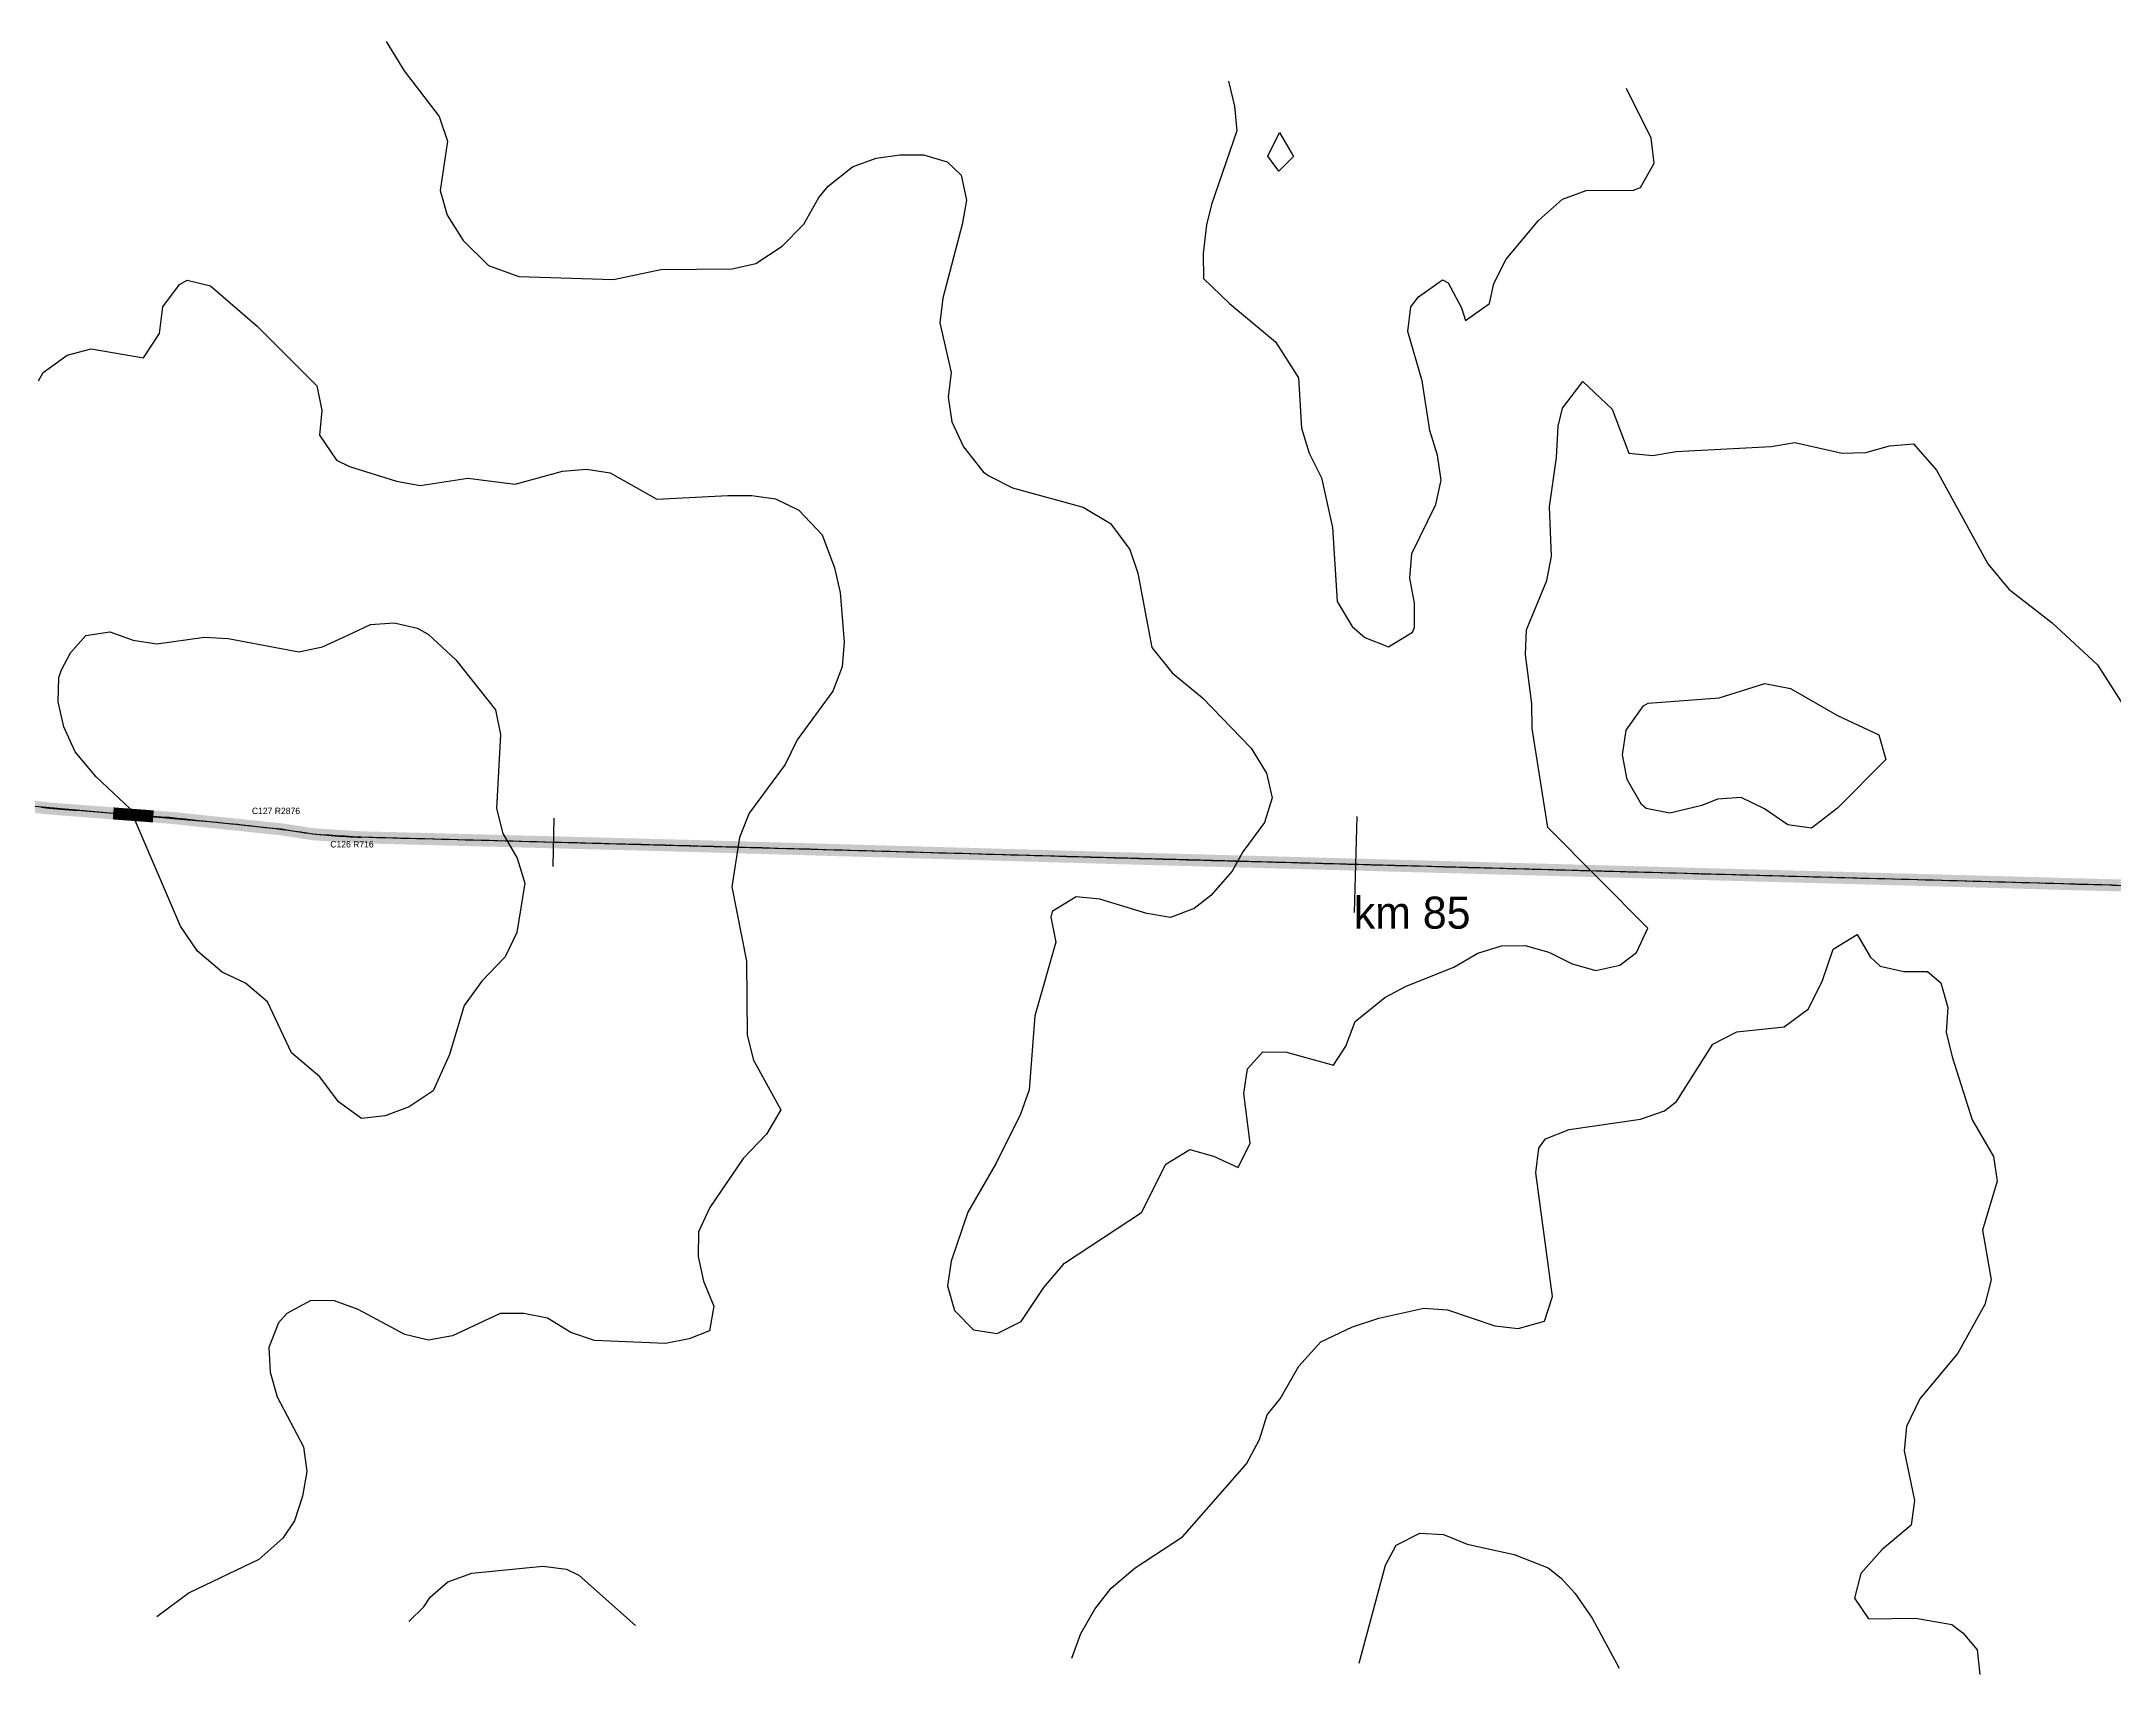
# Model space of a CAD drawing. Header units: metres. Extents: x 697254 to 930473, y 8023396 to 8227001.
# Drawn here: x 864744 to 867330, y 8069540 to 8071577 of the extents above; entities that cross this region are included whole.
import ezdxf

# ---------------------------------------------------------------- set-up
doc = ezdxf.new("R2010")
doc.units = ezdxf.units.M
for name, color, linetype in [('ALIGNMENT_FITTED', 4, 'Continuous'), ('CENTRELINE', 7, 'Continuous'), ('CHAINAGE', 7, 'Continuous'), ('CONTOUR_10M', 33, 'Continuous'), ('CONTOUR_INDEX_50M', 34, 'Continuous'), ('CURVE_LABELS', 4, 'Continuous'), ('GRADE_0-4', 3, 'Continuous'), ('GRADE_4-6', 2, 'Continuous'), ('GRADE_6-8', 30, 'Continuous')]:
    doc.layers.add(name, color=color, linetype=linetype)

msp = doc.modelspace()

# ---------------------------------------------------------------- linework, layer by layer
at = {"layer": 'ALIGNMENT_FITTED'}
for p, q in [((864941.4, 8070605), (864659.1, 8070630)), ((867327.8, 8070524.8), (865142.9, 8070584.9))]:
    msp.add_line(p, q, dxfattribs=at)
for centre, radius, start, end in [((864687.4, 8067740.4), 2875.9, 82.3954, 84.933), ((865162.6, 8071300.2), 715.6, -97.6046, -91.5776), ((867293.9, 8069295.3), 1229.9, 53.4867, 88.4224)]:
    msp.add_arc(centre, radius, start, end, dxfattribs=at)
at = {"layer": 'CENTRELINE'}
msp.add_polyline3d([(867334.2, 8070524.7, 1256.1), (867324.2, 8070525, 1256.1), (867314.2, 8070525.3, 1256.2), (867304.2, 8070525.5, 1256.1), (867294.2, 8070525.8, 1255.9), (867284.1, 8070526, 1255.6), (867274.1, 8070526.3, 1255.5), (867264.1, 8070526.6, 1255.9), (867254.1, 8070526.9, 1256.3), (867244.1, 8070527.2, 1256.5), (867234.1, 8070527.5, 1256.3), (867224.1, 8070527.7, 1256.1), (867214.1, 8070528, 1256), (867204.1, 8070528.3, 1256), (867194.1, 8070528.6, 1256), (867184.1, 8070528.9, 1256.2), (867174.1, 8070529.1, 1256.6), (867164, 8070529.4, 1257), (867154, 8070529.7, 1257.6), (867144, 8070530, 1258.4), (867134, 8070530.2, 1259.1), (867124, 8070530.5, 1259.8), (867114, 8070530.8, 1260.4), (867104, 8070531.1, 1260.9), (867094, 8070531.3, 1261.1), (867084, 8070531.6, 1260.8), (867074, 8070531.9, 1260.5), (867064, 8070532.2, 1260.4), (867053.9, 8070532.4, 1260.4), (867043.9, 8070532.7, 1260.5), (867033.9, 8070533, 1260.3), (867023.9, 8070533.2, 1259.9), (867013.9, 8070533.5, 1259.5), (867003.9, 8070533.8, 1259.4), (866993.9, 8070534.1, 1259.6), (866983.9, 8070534.3, 1259.8), (866973.9, 8070534.6, 1259.8), (866963.9, 8070534.9, 1259.7), (866953.9, 8070535.1, 1259.7), (866943.8, 8070535.4, 1259.7), (866933.8, 8070535.7, 1259.8), (866923.8, 8070536, 1260), (866913.8, 8070536.2, 1259.6), (866903.8, 8070536.5, 1259.2), (866893.8, 8070536.8, 1258.8), (866883.8, 8070537, 1258.1), (866873.8, 8070537.3, 1257.5), (866863.8, 8070537.6, 1256.8), (866853.8, 8070537.9, 1256.3), (866843.8, 8070538.1, 1255.8), (866833.7, 8070538.4, 1255.3), (866823.7, 8070538.7, 1254.5), (866813.7, 8070538.9, 1253.7), (866803.7, 8070539.2, 1252.8), (866793.7, 8070539.5, 1253.5), (866783.7, 8070539.8, 1254.1), (866773.7, 8070540, 1254.7), (866763.7, 8070540.3, 1254.3), (866753.7, 8070540.6, 1253.9), (866743.7, 8070540.9, 1253.5), (866733.7, 8070541.1, 1253), (866723.7, 8070541.4, 1252.5), (866713.6, 8070541.7, 1252), (866703.6, 8070541.9, 1251.6), (866693.6, 8070542.2, 1251.2), (866683.6, 8070542.5, 1250.8), (866673.6, 8070542.8, 1250), (866663.6, 8070543, 1249.3), (866653.6, 8070543.3, 1248.7), (866643.6, 8070543.6, 1248.9), (866633.6, 8070543.8, 1249.1), (866623.6, 8070544.1, 1248.8), (866613.6, 8070544.4, 1247.5), (866603.5, 8070544.7, 1246.2), (866593.5, 8070544.9, 1245.1), (866583.5, 8070545.2, 1244.7), (866573.5, 8070545.5, 1244.3), (866563.5, 8070545.7, 1243.9), (866553.5, 8070546, 1243.5), (866543.5, 8070546.3, 1243.2), (866533.5, 8070546.6, 1242.9), (866523.5, 8070546.8, 1242.7), (866513.5, 8070547.1, 1242.4), (866503.5, 8070547.4, 1242.3), (866493.4, 8070547.6, 1242.2), (866483.4, 8070547.9, 1242.1), (866473.4, 8070548.2, 1242.2), (866463.4, 8070548.5, 1242.4), (866453.4, 8070548.7, 1242.5), (866443.4, 8070549, 1243), (866433.4, 8070549.3, 1243.7), (866423.4, 8070549.5, 1244.3), (866413.4, 8070549.8, 1244.8), (866403.4, 8070550.1, 1245.2), (866393.4, 8070550.4, 1245.6), (866383.3, 8070550.6, 1246), (866373.3, 8070550.9, 1246.3), (866363.3, 8070551.2, 1246.6), (866353.3, 8070551.4, 1247), (866343.3, 8070551.7, 1247.5), (866333.3, 8070552, 1248), (866323.3, 8070552.3, 1248.4), (866313.3, 8070552.5, 1248.7), (866303.3, 8070552.8, 1249.1), (866293.3, 8070553.1, 1249), (866283.3, 8070553.3, 1248.9), (866273.2, 8070553.6, 1248.8), (866263.2, 8070553.9, 1249.1), (866253.2, 8070554.2, 1249.4), (866243.2, 8070554.4, 1249.8), (866233.2, 8070554.7, 1250.3), (866223.2, 8070555, 1250.8), (866213.2, 8070555.2, 1251.4), (866203.2, 8070555.5, 1251.5), (866193.2, 8070555.8, 1251.7), (866183.2, 8070556.1, 1251.8), (866173.2, 8070556.3, 1252.5), (866163.2, 8070556.6, 1253.1), (866153.1, 8070556.9, 1253.7), (866143.1, 8070557.1, 1253.8), (866133.1, 8070557.4, 1253.8), (866123.1, 8070557.7, 1253.9), (866113.1, 8070558, 1253.7), (866103.1, 8070558.3, 1253.4), (866093.1, 8070558.5, 1253.3), (866083.1, 8070558.8, 1253.3), (866073.1, 8070559.1, 1253.4), (866063.1, 8070559.4, 1253.5), (866053.1, 8070559.7, 1253.5), (866043, 8070560, 1253.5), (866033, 8070560.3, 1253.3), (866023, 8070560.5, 1252.6), (866013, 8070560.8, 1251.9), (866003, 8070561.1, 1251.4), (865993, 8070561.4, 1251.6), (865983, 8070561.7, 1251.7), (865973, 8070562, 1251.7), (865963, 8070562.3, 1251.4), (865953, 8070562.5, 1251.2), (865943, 8070562.8, 1251), (865933, 8070563.1, 1250.9), (865922.9, 8070563.4, 1250.8), (865912.9, 8070563.7, 1250.9), (865902.9, 8070564, 1251.1), (865892.9, 8070564.3, 1251.3), (865882.9, 8070564.5, 1251.5), (865872.9, 8070564.8, 1251.6), (865862.9, 8070565.1, 1251.7), (865852.9, 8070565.4, 1251.9), (865842.9, 8070565.7, 1252.2), (865832.9, 8070566, 1252.5), (865822.9, 8070566.3, 1253.1), (865812.9, 8070566.5, 1253.8), (865802.8, 8070566.8, 1254.5), (865792.8, 8070567.1, 1254.9), (865782.8, 8070567.4, 1255.3), (865772.8, 8070567.7, 1255.6), (865762.8, 8070568, 1255.7), (865752.8, 8070568.3, 1255.7), (865742.8, 8070568.5, 1255.7), (865732.8, 8070568.8, 1255.7), (865722.8, 8070569.1, 1255.8), (865712.8, 8070569.4, 1255.8), (865702.8, 8070569.7, 1256.3), (865692.8, 8070570, 1256.9), (865682.7, 8070570.3, 1257.5), (865672.7, 8070570.5, 1257.6), (865662.7, 8070570.8, 1257.6), (865652.7, 8070571.1, 1257.7), (865642.7, 8070571.4, 1258.4), (865632.7, 8070571.7, 1259.2), (865622.7, 8070572, 1260), (865612.7, 8070572.3, 1260.5), (865602.7, 8070572.5, 1260.9), (865592.7, 8070572.8, 1261.4), (865582.7, 8070573.1, 1260.9), (865572.6, 8070573.4, 1260.4), (865562.6, 8070573.7, 1259.9), (865552.6, 8070574, 1260.1), (865542.6, 8070574.2, 1260.3), (865532.6, 8070574.5, 1260.5), (865522.6, 8070574.8, 1260.8), (865512.6, 8070575, 1261.1), (865502.6, 8070575.3, 1261.3), (865492.6, 8070575.6, 1261.6), (865482.6, 8070575.8, 1261.9), (865472.6, 8070576.1, 1262.3), (865462.6, 8070576.3, 1262.7), (865452.5, 8070576.6, 1263.2), (865442.5, 8070576.9, 1263.6), (865432.5, 8070577.1, 1264.3), (865422.5, 8070577.4, 1264.9), (865412.5, 8070577.6, 1265.5), (865402.5, 8070577.9, 1266.2), (865392.5, 8070578.2, 1266.9), (865382.5, 8070578.4, 1267.5), (865372.5, 8070578.7, 1267.8), (865362.5, 8070579, 1268.1), (865352.5, 8070579.2, 1268.5), (865342.4, 8070579.5, 1268.9), (865332.4, 8070579.7, 1269.4), (865322.4, 8070580, 1269.8), (865312.4, 8070580.3, 1270.2), (865302.4, 8070580.5, 1270.6), (865292.4, 8070580.8, 1271), (865282.4, 8070581, 1271.3), (865272.4, 8070581.3, 1271.7), (865262.4, 8070581.6, 1272.2), (865252.4, 8070581.8, 1272.8), (865242.4, 8070582.1, 1273.4), (865232.3, 8070582.4, 1273.6), (865222.3, 8070582.6, 1273.6), (865212.3, 8070582.9, 1273.5), (865202.3, 8070583.1, 1273.6), (865192.3, 8070583.4, 1273.6), (865182.3, 8070583.7, 1273.7), (865172.3, 8070583.9, 1274), (865162.3, 8070584.2, 1274.4), (865152.3, 8070584.4, 1274.8), (865142.3, 8070584.7, 1275.5), (865132.3, 8070585.3, 1276.2), (865122.3, 8070585.9, 1276.9), (865112.3, 8070586.5, 1277.4), (865102.3, 8070587.2, 1277.9), (865092.3, 8070587.8, 1278.3), (865082.3, 8070588.5, 1278.5), (865072.4, 8070590.1, 1278.7), (865062.5, 8070591.7, 1278.8), (865052.6, 8070593.2, 1279.2), (865042.7, 8070594.7, 1279.5), (865032.8, 8070595.7, 1279.9), (865022.8, 8070596.7, 1279.5), (865012.9, 8070597.8, 1279.1), (865002.9, 8070598.8, 1278.6), (864992.9, 8070599.9, 1278.1), (864983, 8070600.9, 1277.7), (864973, 8070601.9, 1277.2), (864963.1, 8070603, 1277.8), (864953.1, 8070604, 1278.4), (864943.2, 8070605, 1278.9), (864933.2, 8070606.1, 1278.5), (864923.2, 8070607.1, 1278.1), (864913.3, 8070608.2, 1277.7), (864903.3, 8070609.2, 1275.3), (864893.3, 8070609.9, 1273.1), (864883.4, 8070610.7, 1271), (864873.4, 8070611.5, 1270.1), (864863.4, 8070612.2, 1269.1), (864853.4, 8070613, 1268.3), (864843.4, 8070613.7, 1267.9), (864833.4, 8070614.5, 1267.6), (864823.4, 8070615.3, 1267.3), (864813.5, 8070616, 1266.8), (864803.5, 8070616.8, 1266.4), (864793.5, 8070617.6, 1266.1), (864783.5, 8070618.3, 1266), (864773.5, 8070619.1, 1265.9), (864763.5, 8070619.8, 1265.9), (864753.6, 8070620.6, 1266.3), (864743.6, 8070621.7, 1266.6)], dxfattribs=at)
at = {"layer": 'CHAINAGE'}
for p, q in [((865383.3, 8070608.4), (865381.7, 8070548.4)), ((866385, 8070610.6), (866381.7, 8070490.7))]:
    msp.add_line(p, q, dxfattribs=at)
at = {"layer": 'CONTOUR_10M'}
for points, elevation in [([(866224.8, 8071527.7), (866232.2, 8071496.7), (866235.4, 8071465.9), (866203.5, 8071374.1), (866197.6, 8071348.8), (866193.4, 8071312.7), (866193.9, 8071281.9), (866226.3, 8071250.5), (866283.7, 8071202.8), (866312.4, 8071157.6), (866315.9, 8071095), (866325.6, 8071064), (866341.1, 8071033), (866354.8, 8070971.2), (866360.3, 8070878.7), (866379.2, 8070847.6), (866395.2, 8070833.8), (866424.6, 8070822.1), (866454.5, 8070840.5), (866457, 8070846.2), (866457, 8070876.9), (866451, 8070907.8), (866453.7, 8070938.6), (866483.4, 8070999.6), (866490.3, 8071030.3), (866485.6, 8071061.2), (866476.1, 8071092.1), (866466.7, 8071153.9), (866448.8, 8071215.7), (866452.5, 8071246.5), (866462, 8071258.9), (866491.9, 8071280), (866499, 8071276.4), (866515.7, 8071245.3), (866520.6, 8071229.3), (866550.5, 8071250.4), (866556.1, 8071275.4), (866571.3, 8071305.9), (866611.5, 8071354.1), (866641.5, 8071380.8), (866671.3, 8071391.5), (866730.4, 8071391.8), (866738.8, 8071395.2), (866756, 8071425.7), (866752.2, 8071456.6), (866721.5, 8071518.7)], 1240), ([(866274, 8071434.4), (866288.4, 8071463.7), (866306, 8071433.8), (866287.5, 8071415.6), (866274, 8071434.4)], 1240), ([(864740.1, 8071154.1), (864746.1, 8071164.3), (864776, 8071186.1), (864805.7, 8071194), (864871.3, 8071182.6), (864891.2, 8071213), (864895.3, 8071246.3), (864916.2, 8071274.1), (864925.5, 8071279.8), (864954.9, 8071272.7), (865013.1, 8071222.4), (865087.4, 8071147.9), (865093.7, 8071117), (865090.6, 8071086.3), (865111.8, 8071055.1), (865128.2, 8071047.2), (865187, 8071029), (865216.4, 8071023.7), (865275.7, 8071032.8), (865334.7, 8071025.1), (865394.1, 8071041.3), (865423.7, 8071043.9), (865453.2, 8071039.2), (865511.7, 8071006.4), (865600.4, 8071011.2), (865630, 8071011.1), (865659.5, 8071006.8), (865688.8, 8070992.9), (865717.8, 8070961.9), (865733.3, 8070920.8), (865740.2, 8070889.9), (865745.4, 8070828.2), (865742.9, 8070797.5), (865731.2, 8070766.9), (865686.8, 8070706.1), (865671.6, 8070675.6), (865627, 8070614.8), (865614.8, 8070584.3), (865605, 8070522.9), (865623.6, 8070430.2), (865624.2, 8070337.8), (865632.4, 8070306.9), (865666.3, 8070244.7), (865648.6, 8070214.2), (865619.4, 8070184), (865577.9, 8070123.1), (865563.6, 8070092.6), (865563.3, 8070061.8), (865570, 8070030.9), (865582.6, 8069999.9), (865577.3, 8069969.2), (865551.9, 8069958.9), (865522.3, 8069953.1), (865433.7, 8069957.1), (865404.3, 8069966.9), (865375.1, 8069984.8), (865345.6, 8069990.5), (865316.1, 8069990.6), (865256.5, 8069963), (865226.8, 8069957.6), (865197.4, 8069964.5), (865138.8, 8069995.5), (865109.5, 8070006.7), (865079.9, 8070006.8), (865050.1, 8069990.5), (865039.5, 8069978.9), (865027.5, 8069948.3), (865029.1, 8069917.5), (865037.8, 8069886.6), (865070.9, 8069824.4), (865075, 8069793.5), (865069.7, 8069762.8), (865059.7, 8069732.2), (865045.1, 8069710.6), (865015, 8069683.9), (864928, 8069642.2), (864887.9, 8069612.2)], 1260), ([(865131.3, 8070839.3), (865154.2, 8070850.1), (865183.8, 8070852.4), (865213.2, 8070845.7), (865226.9, 8070837.5), (865260.8, 8070806.1), (865310.2, 8070743.7), (865316.5, 8070712.8), (865311.6, 8070620.5), (865319.5, 8070589.6), (865337.2, 8070558.5), (865347, 8070527.5), (865336.8, 8070466.1), (865322.2, 8070435.6), (865293.4, 8070405.3), (865271.3, 8070374.9), (865253.1, 8070313.7), (865232.4, 8070268.3), (865202.5, 8070248.6), (865172.8, 8070237.4), (865143.1, 8070234.1), (865114.4, 8070254.6), (865091.1, 8070285.8), (865055.9, 8070315.7), (865025.9, 8070379.4), (864998.4, 8070402.6), (864969.1, 8070416.5), (864938.3, 8070442.5), (864917.1, 8070473.7), (864854.5, 8070620.3), (864812, 8070660.3), (864785.7, 8070691.5), (864771.6, 8070722.6), (864764.5, 8070753.5), (864765.6, 8070784.2), (864769, 8070793.6), (864780, 8070814.8), (864799.3, 8070836.2), (864829, 8070841), (864858.3, 8070830.7), (864887.8, 8070826.1), (864947.1, 8070834.3), (864976.6, 8070832.6), (865064.9, 8070816.2), (865094.6, 8070822.2), (865131.3, 8070839.3)], 1270), ([(866894.1, 8070776.7), (866926.1, 8070770.1), (866984.6, 8070736.5), (867036.3, 8070712.6), (867044.9, 8070681.6), (866984.9, 8070621.1), (866952.5, 8070596.1), (866923, 8070600.2), (866893.8, 8070620.3), (866864.5, 8070634.2), (866834.9, 8070632.1), (866815.4, 8070624.2), (866775.5, 8070614.6), (866746, 8070620.5), (866740.1, 8070625.5), (866722.5, 8070656.7), (866716.6, 8070687.5), (866720.9, 8070718.3), (866742.9, 8070748.6), (866748.4, 8070752.2), (866837.2, 8070758.8), (866894.1, 8070776.7)], 1260), ([(866029.5, 8069560.8), (866040.5, 8069591.4), (866058.1, 8069621.9), (866078.3, 8069648.1), (866108.3, 8069673.6), (866167.3, 8069712.3), (866247.5, 8069803.2), (866263.6, 8069833.7), (866273, 8069864.3), (866289.4, 8069884.3), (866312.5, 8069925.2), (866340.2, 8069955.5), (866379.7, 8069973.9), (866412.4, 8069984.9), (866468.8, 8069997.4), (866498.3, 8069995.3), (866557.1, 8069975.4), (866586.5, 8069972), (866619, 8069981.2), (866629, 8070011.8), (866608.4, 8070166.1), (866612.1, 8070196.8), (866620.4, 8070208.6), (866650.1, 8070220.2), (866739, 8070233), (866768.8, 8070243.5), (866783.7, 8070255.3), (866829.4, 8070326.6), (866859.2, 8070342.1), (866918.4, 8070348.4), (866948.4, 8070370.8), (866966.1, 8070406), (866979.3, 8070445.2), (867009.2, 8070463.5), (867025.4, 8070435.7), (867038, 8070423.8), (867067.5, 8070417.3), (867097, 8070417.1), (867113.7, 8070403.3), (867122.4, 8070372.3), (867120.5, 8070341.6), (867127.9, 8070310.7), (867152.8, 8070232.1), (867179.4, 8070186.6), (867184, 8070155.7), (867165.6, 8070094.5), (867176.5, 8070032.7), (867168.8, 8070002.1), (867134.7, 8069941.1), (867087.4, 8069884.3), (867070.8, 8069849.9), (867067.9, 8069819.2), (867081, 8069757.4), (867076.8, 8069726.6), (867040.6, 8069696.5), (867013.7, 8069666.2), (867005.8, 8069635.6), (867023.3, 8069609.9), (867082.4, 8069610.7), (867127.4, 8069602.6), (867141.2, 8069592.4), (867158.9, 8069571.2), (867162.3, 8069540.4)], 1260), ([(866387.8, 8069554.4), (866420.7, 8069676.9), (866433.9, 8069701.9), (866463.7, 8069716.6), (866493.2, 8069715.1), (866522.6, 8069702.9), (866581.5, 8069690.2), (866623.7, 8069673.3), (866640, 8069660.7), (866657, 8069641.9), (866678.5, 8069610.7), (866712.3, 8069548.5)], 1270), ([(865202.3, 8069606.5), (865220.8, 8069624.8), (865228.6, 8069636.8), (865251, 8069656), (865280.7, 8069666.7), (865369.5, 8069675.7), (865399, 8069672), (865414.1, 8069664.3), (865484.8, 8069601.4)], 1260)]:
    msp.add_lwpolyline(points, dxfattribs=dict(at, elevation=elevation))
at = {"layer": 'CONTOUR_INDEX_50M', "elevation": 1250}
msp.add_lwpolyline([(865173.7, 8071577.4), (865196.2, 8071540.6), (865240, 8071483.8), (865250.6, 8071452.8), (865241.1, 8071391.4), (865250, 8071360.5), (865270, 8071329.3), (865301.6, 8071298), (865339.3, 8071284.1), (865457.5, 8071280.3), (865516.8, 8071293.1), (865605.5, 8071293.6), (865635.2, 8071300.4), (865668.1, 8071322.2), (865695.2, 8071349.6), (865713.8, 8071382.9), (865725.6, 8071397), (865755.6, 8071421.1), (865785.3, 8071431.7), (865815, 8071436), (865844.5, 8071435.9), (865873.9, 8071427.3), (865891.3, 8071410.5), (865897.9, 8071379.6), (865892.7, 8071348.9), (865868.6, 8071257), (865864.7, 8071226.3), (865878.7, 8071164.5), (865875.3, 8071133.7), (865879.9, 8071102.9), (865894.1, 8071071.8), (865918.8, 8071040.6), (865926, 8071035.5), (865955.3, 8071020.7), (866043.5, 8070996.5), (866077.5, 8070976.2), (866101.7, 8070943.7), (866111.6, 8070914), (866129.4, 8070821.3), (866154.6, 8070790), (866192.3, 8070758.6), (866253.2, 8070695.9), (866272.5, 8070664.8), (866279.3, 8070633.9), (866269.8, 8070603.2), (866242.6, 8070566.5), (866229.3, 8070542.4), (866202.8, 8070512.1), (866182.2, 8070496), (866152.5, 8070484.5), (866123, 8070489.6), (866064.2, 8070507.6), (866034.7, 8070510.4), (866004.8, 8070492), (866003.2, 8070484.9), (866009.4, 8070454), (865983.2, 8070362.1), (865976.3, 8070269.9), (865965.3, 8070239.3), (865934.9, 8070178.3), (865899.6, 8070117.3), (865878.8, 8070056.1), (865874.3, 8070025.4), (865883.2, 8069994.5), (865906.8, 8069970.2), (865936.3, 8069965.9), (865966.1, 8069980.8), (865994.6, 8070023.3), (866020.3, 8070053.6), (866116.3, 8070116.7), (866146.9, 8070176.9), (866176.8, 8070195.1), (866206.2, 8070186.8), (866237.1, 8070172.8), (866251.9, 8070203.3), (866243.9, 8070265.1), (866248.5, 8070295.8), (866267.7, 8070317.3), (866297.2, 8070316.7), (866356, 8070300.6), (866371.3, 8070324.3), (866383.1, 8070354.9), (866419.9, 8070385), (866446.5, 8070399), (866506, 8070422.7), (866535.9, 8070440.2), (866565.6, 8070449.2), (866595.2, 8070449.7), (866624.6, 8070441.4), (866653.9, 8070426.7), (866683.3, 8070418.5), (866713, 8070425.3), (866734.1, 8070440.9), (866748.2, 8070471.5), (866623.2, 8070596.9), (866603.8, 8070720.4), (866603.5, 8070751.2), (866595.5, 8070812.9), (866596.6, 8070843.6), (866622.1, 8070904.8), (866628.1, 8070935.4), (866625.5, 8070997.1), (866634.3, 8071058.5), (866636.4, 8071097.7), (866641.7, 8071119.9), (866667, 8071153.2), (866703.6, 8071118.8), (866724.5, 8071063.9), (866754, 8071061.1), (866783.6, 8071065.9), (866902, 8071072.3), (866931.6, 8071077), (866990.5, 8071063.8), (867020, 8071064.6), (867049.8, 8071073), (867079.4, 8071075.4), (867108.3, 8071042.6), (867172.5, 8070925.6), (867198.5, 8070894.3), (867252.6, 8070852.1), (867309, 8070800), (867397, 8070662.7)], dxfattribs=at)
at = {"layer": 'GRADE_0-4', "const_width": 15}
for points in [[(864793.5, 8070617.6), (864783.5, 8070618.3), (864773.5, 8070619.1), (864763.5, 8070619.8), (864753.6, 8070620.6), (864743.6, 8070621.7), (864733.7, 8070622.8)], [(865302.4, 8070580.5), (865292.4, 8070580.8), (865282.4, 8070581), (865272.4, 8070581.3), (865262.4, 8070581.6), (865252.4, 8070581.8), (865242.4, 8070582.1), (865232.3, 8070582.4), (865222.3, 8070582.6), (865212.3, 8070582.9), (865202.3, 8070583.1), (865192.3, 8070583.4), (865182.3, 8070583.7), (865172.3, 8070583.9), (865162.3, 8070584.2), (865152.3, 8070584.4), (865142.3, 8070584.7), (865132.3, 8070585.3), (865122.3, 8070585.9), (865112.3, 8070586.5), (865102.3, 8070587.2), (865092.3, 8070587.8), (865082.3, 8070588.5), (865072.4, 8070590.1), (865062.5, 8070591.7), (865052.6, 8070593.2), (865042.7, 8070594.7), (865032.8, 8070595.7), (865022.8, 8070596.7), (865012.9, 8070597.8), (865002.9, 8070598.8), (864992.9, 8070599.9), (864983, 8070600.9), (864973, 8070601.9)], [(866573.5, 8070545.5), (866563.5, 8070545.7), (866553.5, 8070546), (866543.5, 8070546.3), (866533.5, 8070546.6), (866523.5, 8070546.8), (866513.5, 8070547.1), (866503.5, 8070547.4), (866493.4, 8070547.6), (866483.4, 8070547.9), (866473.4, 8070548.2), (866463.4, 8070548.5), (866453.4, 8070548.7), (866443.4, 8070549), (866433.4, 8070549.3), (866423.4, 8070549.5), (866413.4, 8070549.8), (866403.4, 8070550.1), (866393.4, 8070550.4), (866383.3, 8070550.6), (866373.3, 8070550.9), (866363.3, 8070551.2), (866353.3, 8070551.4), (866343.3, 8070551.7), (866333.3, 8070552), (866323.3, 8070552.3), (866313.3, 8070552.5), (866303.3, 8070552.8), (866293.3, 8070553.1), (866283.3, 8070553.3), (866273.2, 8070553.6), (866263.2, 8070553.9), (866253.2, 8070554.2), (866243.2, 8070554.4), (866233.2, 8070554.7), (866223.2, 8070555), (866213.2, 8070555.2), (866203.2, 8070555.5), (866193.2, 8070555.8), (866183.2, 8070556.1), (866173.2, 8070556.3), (866163.2, 8070556.6), (866153.1, 8070556.9), (866143.1, 8070557.1), (866133.1, 8070557.4), (866123.1, 8070557.7), (866113.1, 8070558), (866103.1, 8070558.3), (866093.1, 8070558.5), (866083.1, 8070558.8), (866073.1, 8070559.1), (866063.1, 8070559.4), (866053.1, 8070559.7), (866043, 8070560), (866033, 8070560.3), (866023, 8070560.5), (866013, 8070560.8), (866003, 8070561.1), (865993, 8070561.4), (865983, 8070561.7), (865973, 8070562), (865963, 8070562.3), (865953, 8070562.5), (865943, 8070562.8), (865933, 8070563.1), (865922.9, 8070563.4), (865912.9, 8070563.7), (865902.9, 8070564), (865892.9, 8070564.3), (865882.9, 8070564.5), (865872.9, 8070564.8), (865862.9, 8070565.1), (865852.9, 8070565.4), (865842.9, 8070565.7), (865832.9, 8070566), (865822.9, 8070566.3), (865812.9, 8070566.5), (865802.8, 8070566.8), (865792.8, 8070567.1), (865782.8, 8070567.4), (865772.8, 8070567.7), (865762.8, 8070568), (865752.8, 8070568.3), (865742.8, 8070568.5), (865732.8, 8070568.8), (865722.8, 8070569.1), (865712.8, 8070569.4), (865702.8, 8070569.7), (865692.8, 8070570), (865682.7, 8070570.3), (865672.7, 8070570.5), (865662.7, 8070570.8), (865652.7, 8070571.1), (865642.7, 8070571.4), (865632.7, 8070571.7), (865622.7, 8070572), (865612.7, 8070572.3), (865602.7, 8070572.5), (865592.7, 8070572.8), (865582.7, 8070573.1), (865572.6, 8070573.4), (865562.6, 8070573.7), (865552.6, 8070574), (865542.6, 8070574.2), (865532.6, 8070574.5), (865522.6, 8070574.8), (865512.6, 8070575), (865502.6, 8070575.3), (865492.6, 8070575.6), (865482.6, 8070575.8), (865472.6, 8070576.1), (865462.6, 8070576.3)], [(867344.2, 8070524.5), (867334.2, 8070524.7), (867324.2, 8070525), (867314.2, 8070525.3), (867304.2, 8070525.5), (867294.2, 8070525.8), (867284.1, 8070526), (867274.1, 8070526.3), (867264.1, 8070526.6), (867254.1, 8070526.9), (867244.1, 8070527.2), (867234.1, 8070527.5), (867224.1, 8070527.7), (867214.1, 8070528), (867204.1, 8070528.3), (867194.1, 8070528.6), (867184.1, 8070528.9), (867174.1, 8070529.1), (867164, 8070529.4), (867154, 8070529.7), (867144, 8070530), (867134, 8070530.2), (867124, 8070530.5), (867114, 8070530.8), (867104, 8070531.1), (867094, 8070531.3), (867084, 8070531.6), (867074, 8070531.9), (867064, 8070532.2), (867053.9, 8070532.4), (867043.9, 8070532.7), (867033.9, 8070533), (867023.9, 8070533.2), (867013.9, 8070533.5), (867003.9, 8070533.8), (866993.9, 8070534.1), (866983.9, 8070534.3), (866973.9, 8070534.6), (866963.9, 8070534.9), (866953.9, 8070535.1), (866943.8, 8070535.4), (866933.8, 8070535.7), (866923.8, 8070536), (866913.8, 8070536.2), (866903.8, 8070536.5), (866893.8, 8070536.8), (866883.8, 8070537), (866873.8, 8070537.3), (866863.8, 8070537.6), (866853.8, 8070537.9), (866843.8, 8070538.1), (866833.7, 8070538.4), (866823.7, 8070538.7), (866813.7, 8070538.9), (866803.7, 8070539.2), (866793.7, 8070539.5), (866783.7, 8070539.8), (866773.7, 8070540), (866763.7, 8070540.3), (866753.7, 8070540.6), (866743.7, 8070540.9), (866733.7, 8070541.1), (866723.7, 8070541.4), (866713.6, 8070541.7), (866703.6, 8070541.9), (866693.6, 8070542.2)]]:
    msp.add_lwpolyline(points, dxfattribs=at)
at = {"layer": 'GRADE_4-6', "const_width": 15}
for points in [[(864833.4, 8070614.5), (864823.4, 8070615.3), (864813.5, 8070616), (864803.5, 8070616.8), (864793.5, 8070617.6)], [(864883.4, 8070610.7), (864873.4, 8070611.5), (864863.4, 8070612.2), (864853.4, 8070613)], [(864973, 8070601.9), (864963.1, 8070603), (864953.1, 8070604), (864943.2, 8070605), (864933.2, 8070606.1)], [(865462.6, 8070576.3), (865452.5, 8070576.6), (865442.5, 8070576.9), (865432.5, 8070577.1), (865422.5, 8070577.4), (865412.5, 8070577.6), (865402.5, 8070577.9), (865392.5, 8070578.2), (865382.5, 8070578.4), (865372.5, 8070578.7), (865362.5, 8070579), (865352.5, 8070579.2), (865342.4, 8070579.5), (865332.4, 8070579.7), (865322.4, 8070580), (865312.4, 8070580.3), (865302.4, 8070580.5)], [(866693.6, 8070542.2), (866683.6, 8070542.5), (866673.6, 8070542.8), (866663.6, 8070543), (866653.6, 8070543.3), (866643.6, 8070543.6), (866633.6, 8070543.8), (866623.6, 8070544.1), (866613.6, 8070544.4), (866603.5, 8070544.7), (866593.5, 8070544.9), (866583.5, 8070545.2), (866573.5, 8070545.5)]]:
    msp.add_lwpolyline(points, dxfattribs=at)
at = {"layer": 'GRADE_6-8', "const_width": 15}
for points in [[(864853.4, 8070613), (864843.4, 8070613.7), (864833.4, 8070614.5)], [(864933.2, 8070606.1), (864923.2, 8070607.1), (864913.3, 8070608.2), (864903.3, 8070609.2), (864893.3, 8070609.9), (864883.4, 8070610.7)]]:
    msp.add_lwpolyline(points, dxfattribs=at)

# ---------------------------------------------------------------- texts
at = {"layer": 'CHAINAGE'}
msp.add_text('km 85', height=40, dxfattribs=at).set_placement((866381.2, 8070470.7))
at = {"layer": 'CURVE_LABELS'}
for s, p in [('C127 R2876', (865006.4, 8070613.6)), ('C126 R716', (865104.2, 8070572))]:
    msp.add_text(s, height=8, dxfattribs=at).set_placement(p)

doc.saveas('drawing.dxf')
